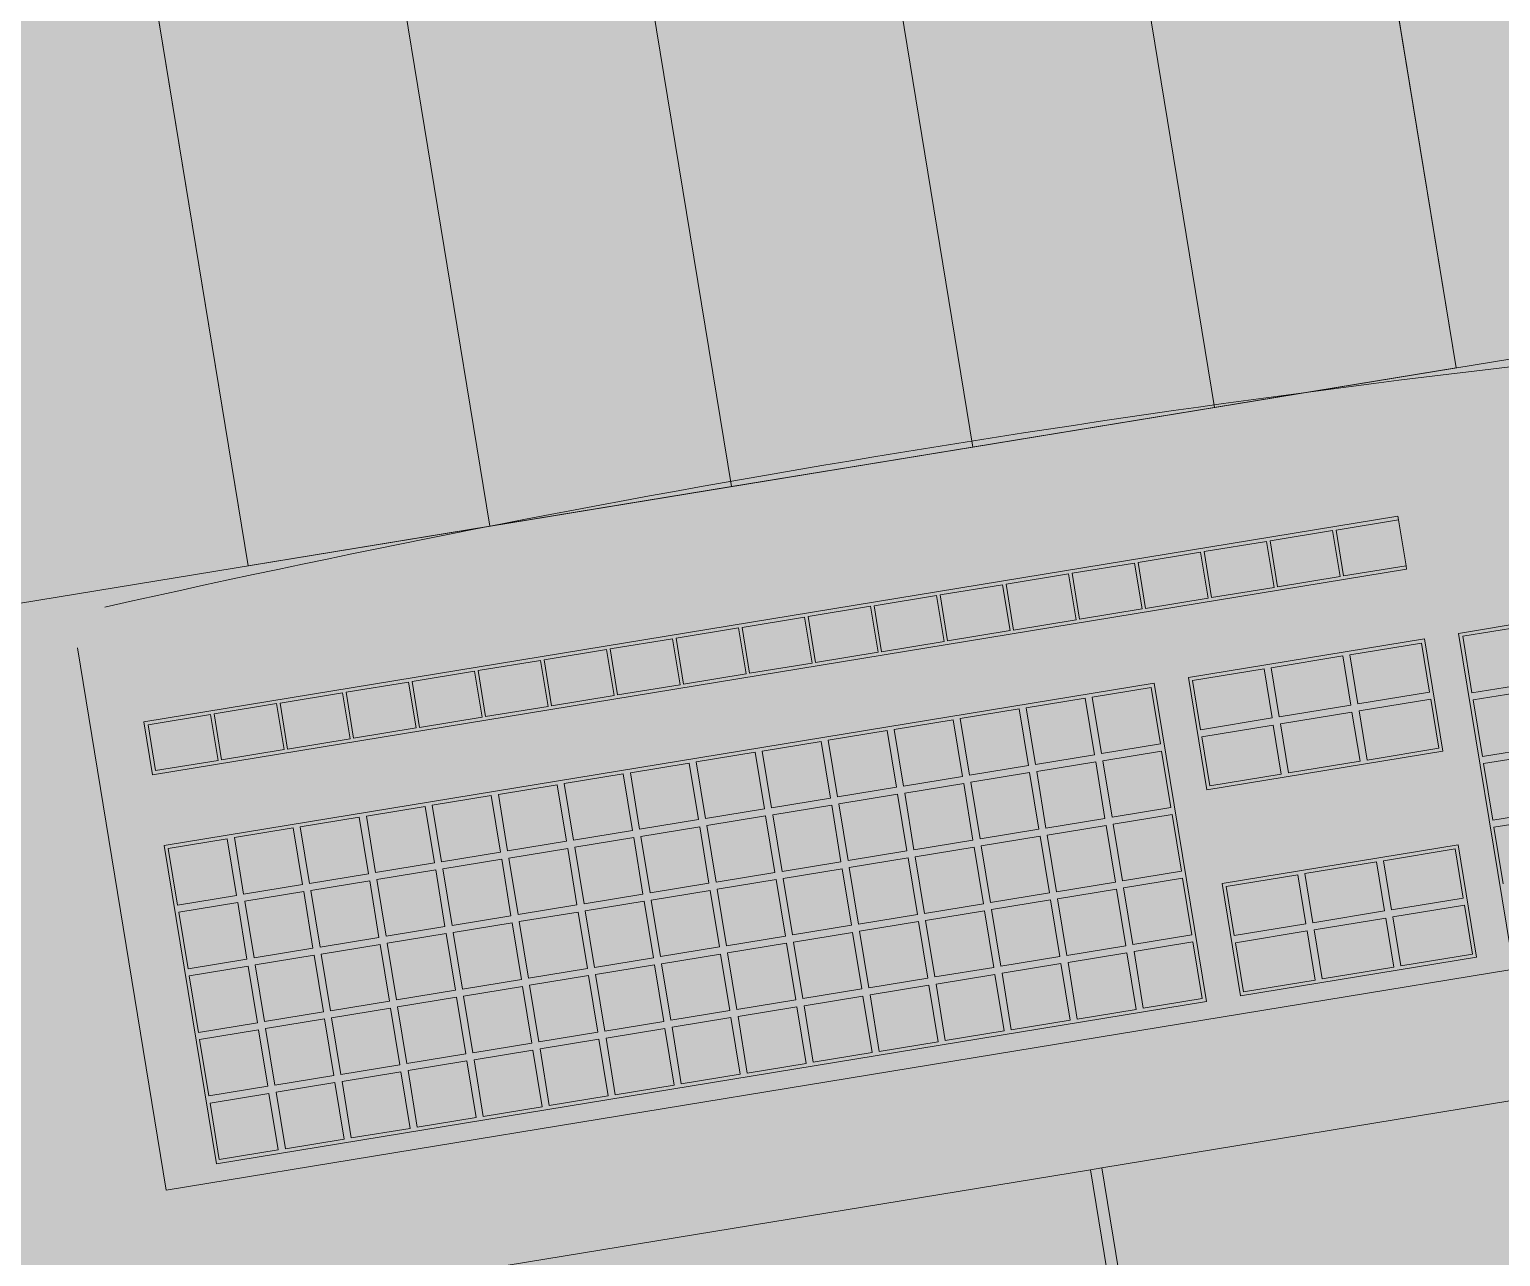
# Model space of a CAD drawing. Header units: metres. Extents: x 2 to 659295185, y -28 to 1124222152.
# Drawn here: x 655570.6939 to 655571.0785, y 1126616.7955 to 1126617.1163 of the extents above; entities that cross this region are included whole.
import ezdxf

# ---------------------------------------------------------------- set-up
doc = ezdxf.new("R2010")
doc.units = ezdxf.units.M
doc.header["$MEASUREMENT"] = 0
doc.linetypes.add('DASHDOT', pattern=[1, 0.5, -0.25, 0, -0.25])
doc.layers.get('0').update_dxf_attribs({"linetype": 'CONTINUOUS'})
doc.layers.add('LC-MUEBLE MADERA', color=12, linetype='CONTINUOUS', lineweight=9)
doc.layers.add('LOCALES ASIGNADOS', color=41, linetype='DASHDOT', lineweight=0)

# ---------------------------------------------------------------- blocks, each defined once
blk = doc.blocks.new('cajera')
for points in [[(-0.32, 0.26133), (-0.32, 0), (0, 0), (0, 0.26698)], [(-0.256, 0.16927), (-0.256, 0), (-0.32, 0), (-0.32, 0.24848), (-0.31139, 0.24848)], [(-0.256, 0.2482), (-0.256, 0.24848), (-0.192, 0.24848), (-0.192, 0), (-0.256, 0), (-0.256, 0.16927)], [(-0.128, 0.19869), (-0.128, 0), (-0.192, 0), (-0.192, 0.24848), (-0.14472, 0.24848)], [(-0.01974, 0.24848), (0, 0.24848), (0, 0), (-0.064, 0), (-0.064, 0.22382)], [(-0.064, 0.22382), (-0.064, 0), (-0.128, 0), (-0.128, 0.19869)]]:
    blk.add_lwpolyline(points)
blk = doc.blocks.new('impresora fiscal')
at = {"linetype": 'Continuous', "lineweight": 0}
for p, q in [((1901.68399, 751.70618), (1901.92469, 751.70618)), ((1901.68399, 751.70618), (1901.68399, 751.45618)), ((1901.98041, 751.70618), (1901.92469, 751.70618)), ((1901.92469, 751.70618), (1901.92469, 751.68988)), ((1901.98041, 751.70618), (1902.00476, 751.70618)), ((1901.98041, 751.68988), (1901.98041, 751.70618)), ((1902.00476, 751.70618), (1902.00476, 751.58445)), ((1901.68205, 751.70118), (1901.68399, 751.70118)), ((1901.68205, 751.70118), (1901.68205, 751.46118)), ((1902.0067, 751.70118), (1902.00476, 751.70118)), ((1902.0067, 751.70118), (1902.0067, 751.46118)), ((1901.82214, 751.69517), (1901.82214, 751.50277)), ((1901.82514, 751.69517), (1901.82214, 751.69517)), ((1901.82514, 751.50277), (1901.82514, 751.69517)), ((1901.98041, 751.69691), (1901.92469, 751.69691)), ((1901.92469, 751.68988), (1901.98041, 751.68988)), ((1901.91442, 751.63652), (1901.91442, 751.68064)), ((1901.98041, 751.68064), (1901.91442, 751.68064)), ((1901.98041, 751.68064), (1901.98041, 751.63652)), ((1901.71019, 751.65965), (1901.71019, 751.6596)), ((1901.78392, 751.65965), (1901.71019, 751.65965)), ((1901.71019, 751.6596), (1901.71019, 751.61495)), ((1901.78392, 751.6596), (1901.71019, 751.6596)), ((1901.78392, 751.65965), (1901.78392, 751.6596)), ((1901.78392, 751.61495), (1901.78392, 751.6596)), ((1901.91442, 751.63652), (1901.98041, 751.63652)), ((1901.85985, 751.62634), (1901.854, 751.61706)), ((1901.86569, 751.61706), (1901.85985, 751.62634)), ((1901.70996, 751.615), (1901.70996, 751.59219)), ((1901.71019, 751.615), (1901.70996, 751.615)), ((1901.71019, 751.61495), (1901.78392, 751.61495)), ((1901.78392, 751.59219), (1901.78392, 751.61495)), ((1901.854, 751.61706), (1901.86569, 751.61706)), ((1901.97181, 751.61526), (1901.97181, 751.58526)), ((1901.78392, 751.59267), (1901.70996, 751.59267)), ((1901.70996, 751.59219), (1901.71019, 751.59219)), ((1901.71019, 751.59219), (1901.71019, 751.59214)), ((1901.78392, 751.59214), (1901.71019, 751.59214)), ((1901.71019, 751.59214), (1901.71019, 751.53622)), ((1901.78392, 751.59219), (1901.78392, 751.59214)), ((1901.78392, 751.53622), (1901.78392, 751.59214)), ((1901.90034, 751.58445), (1901.90034, 751.5794)), ((1901.90034, 751.58445), (1902.00476, 751.58445)), ((1902.00476, 751.58445), (1902.00476, 751.57844)), ((1901.90034, 751.5794), (1901.98476, 751.5794)), ((1901.98476, 751.5794), (1901.98476, 751.50277)), ((1902.00476, 751.57844), (1901.98476, 751.57844)), ((1902.00476, 751.45618), (1902.00476, 751.57844)), ((1901.85985, 751.55926), (1901.854, 751.54998)), ((1901.86569, 751.54998), (1901.85985, 751.55926)), ((1901.854, 751.54998), (1901.86569, 751.54998)), ((1901.71019, 751.53622), (1901.78392, 751.53622)), ((1901.70758, 751.52555), (1901.70173, 751.51627)), ((1901.71343, 751.51627), (1901.70758, 751.52555)), ((1901.70173, 751.51627), (1901.71343, 751.51627)), ((1901.82214, 751.50277), (1901.69917, 751.50277)), ((1901.69917, 751.50277), (1901.69917, 751.45618)), ((1901.82214, 751.45618), (1901.82214, 751.50277)), ((1901.82514, 751.50277), (1901.82514, 751.45618)), ((1901.98476, 751.50277), (1901.82514, 751.50277)), ((1901.68205, 751.46118), (1901.68399, 751.46118)), ((1902.0067, 751.46118), (1902.00476, 751.46118)), ((1901.68399, 751.45618), (1901.69917, 751.45618)), ((1901.69917, 751.45618), (1901.82214, 751.45618)), ((1901.82214, 751.45618), (1901.82514, 751.45618)), ((1901.82514, 751.45618), (1902.00476, 751.45618))]:
    blk.add_line(p, q, dxfattribs=at)
blk = doc.blocks.new('teclado de caja')
at = {"linetype": 'Continuous', "lineweight": 0}
for p, q in [((1902.0645, 751.42237), (1901.62425, 751.42237)), ((1902.0645, 751.42237), (1901.62425, 751.42237)), ((1902.0645, 751.27875), (1902.0645, 751.42237)), ((1902.0645, 751.27875), (1902.0645, 751.42237)), ((1901.70752, 751.33338), (1901.70752, 751.41769)), ((1901.70752, 751.33338), (1901.70752, 751.41769)), ((1901.77912, 751.41769), (1901.71658, 751.41769)), ((1901.71658, 751.41769), (1901.71658, 751.38793)), ((1901.77912, 751.41769), (1901.71658, 751.41769)), ((1901.71658, 751.41769), (1901.71658, 751.38793)), ((1901.77912, 751.38793), (1901.77912, 751.41769)), ((1901.77912, 751.38793), (1901.77912, 751.41769)), ((1902.05045, 751.41769), (1901.78817, 751.41769)), ((1901.78817, 751.41769), (1901.78817, 751.33338)), ((1902.05045, 751.41769), (1901.78817, 751.41769)), ((1901.78817, 751.41769), (1901.78817, 751.33338)), ((1902.05045, 751.33338), (1902.05045, 751.41769)), ((1902.05045, 751.33338), (1902.05045, 751.41769)), ((1901.71751, 751.41675), (1901.71751, 751.40375)), ((1901.73649, 751.41675), (1901.71751, 751.41675)), ((1901.71751, 751.41675), (1901.71751, 751.40375)), ((1901.73649, 751.41675), (1901.71751, 751.41675)), ((1901.73649, 751.40375), (1901.73649, 751.41675)), ((1901.73649, 751.40375), (1901.73649, 751.41675)), ((1901.73836, 751.41675), (1901.73836, 751.40375)), ((1901.75733, 751.41675), (1901.73836, 751.41675)), ((1901.73836, 751.41675), (1901.73836, 751.40375)), ((1901.75733, 751.41675), (1901.73836, 751.41675)), ((1901.75733, 751.40375), (1901.75733, 751.41675)), ((1901.75733, 751.40375), (1901.75733, 751.41675)), ((1901.75921, 751.41675), (1901.75921, 751.40375)), ((1901.77818, 751.41675), (1901.75921, 751.41675)), ((1901.75921, 751.41675), (1901.75921, 751.40375)), ((1901.77818, 751.41675), (1901.75921, 751.41675)), ((1901.77818, 751.40375), (1901.77818, 751.41675)), ((1901.77818, 751.40375), (1901.77818, 751.41675)), ((1901.78911, 751.41675), (1901.78911, 751.40176)), ((1901.80472, 751.41675), (1901.78911, 751.41675)), ((1901.78911, 751.41675), (1901.78911, 751.40176)), ((1901.80472, 751.41675), (1901.78911, 751.41675)), ((1901.80472, 751.40176), (1901.80472, 751.41675)), ((1901.80472, 751.40176), (1901.80472, 751.41675)), ((1901.80659, 751.41675), (1901.80659, 751.40176)), ((1901.82221, 751.41675), (1901.80659, 751.41675)), ((1901.80659, 751.41675), (1901.80659, 751.40176)), ((1901.82221, 751.41675), (1901.80659, 751.41675)), ((1901.82221, 751.40176), (1901.82221, 751.41675)), ((1901.82221, 751.40176), (1901.82221, 751.41675)), ((1901.82408, 751.41675), (1901.82408, 751.40176)), ((1901.83969, 751.41675), (1901.82408, 751.41675)), ((1901.82408, 751.41675), (1901.82408, 751.40176)), ((1901.83969, 751.41675), (1901.82408, 751.41675)), ((1901.83969, 751.40176), (1901.83969, 751.41675)), ((1901.83969, 751.40176), (1901.83969, 751.41675)), ((1901.84156, 751.41675), (1901.84156, 751.40176)), ((1901.85718, 751.41675), (1901.84156, 751.41675)), ((1901.84156, 751.41675), (1901.84156, 751.40176)), ((1901.85718, 751.41675), (1901.84156, 751.41675)), ((1901.85718, 751.40176), (1901.85718, 751.41675)), ((1901.85718, 751.40176), (1901.85718, 751.41675)), ((1901.85905, 751.41675), (1901.85905, 751.40176)), ((1901.87466, 751.41675), (1901.85905, 751.41675)), ((1901.85905, 751.41675), (1901.85905, 751.40176)), ((1901.87466, 751.41675), (1901.85905, 751.41675)), ((1901.87466, 751.40176), (1901.87466, 751.41675)), ((1901.87466, 751.40176), (1901.87466, 751.41675)), ((1901.87653, 751.41675), (1901.87653, 751.40176)), ((1901.89214, 751.41675), (1901.87653, 751.41675)), ((1901.87653, 751.41675), (1901.87653, 751.40176)), ((1901.89214, 751.41675), (1901.87653, 751.41675)), ((1901.89214, 751.40176), (1901.89214, 751.41675)), ((1901.89214, 751.40176), (1901.89214, 751.41675)), ((1901.89402, 751.41675), (1901.89402, 751.40176)), ((1901.90963, 751.41675), (1901.89402, 751.41675)), ((1901.89402, 751.41675), (1901.89402, 751.40176)), ((1901.90963, 751.41675), (1901.89402, 751.41675)), ((1901.90963, 751.40176), (1901.90963, 751.41675)), ((1901.90963, 751.40176), (1901.90963, 751.41675)), ((1901.9115, 751.41675), (1901.9115, 751.40176)), ((1901.92711, 751.41675), (1901.9115, 751.41675)), ((1901.9115, 751.41675), (1901.9115, 751.40176)), ((1901.92711, 751.41675), (1901.9115, 751.41675)), ((1901.92711, 751.40176), (1901.92711, 751.41675)), ((1901.92711, 751.40176), (1901.92711, 751.41675)), ((1901.92899, 751.41675), (1901.92899, 751.40176)), ((1901.9446, 751.41675), (1901.92899, 751.41675)), ((1901.92899, 751.41675), (1901.92899, 751.40176)), ((1901.9446, 751.41675), (1901.92899, 751.41675)), ((1901.9446, 751.40176), (1901.9446, 751.41675)), ((1901.9446, 751.40176), (1901.9446, 751.41675)), ((1901.94647, 751.41675), (1901.94647, 751.40176)), ((1901.96208, 751.41675), (1901.94647, 751.41675)), ((1901.94647, 751.41675), (1901.94647, 751.40176)), ((1901.96208, 751.41675), (1901.94647, 751.41675)), ((1901.96208, 751.40176), (1901.96208, 751.41675)), ((1901.96208, 751.40176), (1901.96208, 751.41675)), ((1901.96396, 751.41675), (1901.96396, 751.40176)), ((1901.97957, 751.41675), (1901.96396, 751.41675)), ((1901.96396, 751.41675), (1901.96396, 751.40176)), ((1901.97957, 751.41675), (1901.96396, 751.41675)), ((1901.97957, 751.40176), (1901.97957, 751.41675)), ((1901.97957, 751.40176), (1901.97957, 751.41675)), ((1901.98144, 751.41675), (1901.98144, 751.40176)), ((1901.99705, 751.41675), (1901.98144, 751.41675)), ((1901.98144, 751.41675), (1901.98144, 751.40176)), ((1901.99705, 751.41675), (1901.98144, 751.41675)), ((1901.99705, 751.40176), (1901.99705, 751.41675)), ((1901.99705, 751.40176), (1901.99705, 751.41675)), ((1901.99893, 751.41675), (1901.99893, 751.40176)), ((1902.01454, 751.41675), (1901.99893, 751.41675)), ((1901.99893, 751.41675), (1901.99893, 751.40176)), ((1902.01454, 751.41675), (1901.99893, 751.41675)), ((1902.01454, 751.40176), (1902.01454, 751.41675)), ((1902.01454, 751.40176), (1902.01454, 751.41675)), ((1902.01641, 751.41675), (1902.01641, 751.40176)), ((1902.03202, 751.41675), (1902.01641, 751.41675)), ((1902.01641, 751.41675), (1902.01641, 751.40176)), ((1902.03202, 751.41675), (1902.01641, 751.41675)), ((1902.03202, 751.40176), (1902.03202, 751.41675)), ((1902.03202, 751.40176), (1902.03202, 751.41675)), ((1902.0339, 751.41675), (1902.0339, 751.40176)), ((1902.04951, 751.41675), (1902.0339, 751.41675)), ((1902.0339, 751.41675), (1902.0339, 751.40176)), ((1902.04951, 751.41675), (1902.0339, 751.41675)), ((1902.04951, 751.40176), (1902.04951, 751.41675)), ((1902.04951, 751.40176), (1902.04951, 751.41675)), ((1901.71751, 751.40375), (1901.73649, 751.40375)), ((1901.71751, 751.40375), (1901.73649, 751.40375)), ((1901.73836, 751.40375), (1901.75733, 751.40375)), ((1901.73836, 751.40375), (1901.75733, 751.40375)), ((1901.75921, 751.40375), (1901.77818, 751.40375)), ((1901.75921, 751.40375), (1901.77818, 751.40375)), ((1901.70659, 751.3849), (1901.70659, 751.39989)), ((1901.70659, 751.3849), (1901.70659, 751.39989)), ((1901.71751, 751.40187), (1901.71751, 751.38887)), ((1901.73649, 751.40187), (1901.71751, 751.40187)), ((1901.71751, 751.40187), (1901.71751, 751.38887)), ((1901.73649, 751.40187), (1901.71751, 751.40187)), ((1901.73649, 751.38887), (1901.73649, 751.40187)), ((1901.73649, 751.38887), (1901.73649, 751.40187)), ((1901.73836, 751.40187), (1901.73836, 751.38887)), ((1901.75733, 751.40187), (1901.73836, 751.40187)), ((1901.73836, 751.40187), (1901.73836, 751.38887)), ((1901.75733, 751.40187), (1901.73836, 751.40187)), ((1901.75733, 751.38887), (1901.75733, 751.40187)), ((1901.75733, 751.38887), (1901.75733, 751.40187)), ((1901.75921, 751.40187), (1901.75921, 751.38887)), ((1901.77818, 751.40187), (1901.75921, 751.40187)), ((1901.75921, 751.40187), (1901.75921, 751.38887)), ((1901.77818, 751.40187), (1901.75921, 751.40187)), ((1901.77818, 751.38887), (1901.77818, 751.40187)), ((1901.77818, 751.38887), (1901.77818, 751.40187)), ((1901.78911, 751.40176), (1901.80472, 751.40176)), ((1901.78911, 751.40176), (1901.80472, 751.40176)), ((1901.78911, 751.39989), (1901.78911, 751.3849)), ((1901.80472, 751.39989), (1901.78911, 751.39989)), ((1901.78911, 751.39989), (1901.78911, 751.3849)), ((1901.80472, 751.39989), (1901.78911, 751.39989)), ((1901.80472, 751.3849), (1901.80472, 751.39989)), ((1901.80472, 751.3849), (1901.80472, 751.39989)), ((1901.80659, 751.40176), (1901.82221, 751.40176)), ((1901.80659, 751.40176), (1901.82221, 751.40176)), ((1901.80659, 751.39989), (1901.80659, 751.3849)), ((1901.82221, 751.39989), (1901.80659, 751.39989)), ((1901.80659, 751.39989), (1901.80659, 751.3849)), ((1901.82221, 751.39989), (1901.80659, 751.39989)), ((1901.82221, 751.3849), (1901.82221, 751.39989)), ((1901.82221, 751.3849), (1901.82221, 751.39989)), ((1901.82408, 751.40176), (1901.83969, 751.40176)), ((1901.82408, 751.40176), (1901.83969, 751.40176)), ((1901.82408, 751.39989), (1901.82408, 751.3849)), ((1901.83969, 751.39989), (1901.82408, 751.39989)), ((1901.82408, 751.39989), (1901.82408, 751.3849)), ((1901.83969, 751.39989), (1901.82408, 751.39989)), ((1901.83969, 751.3849), (1901.83969, 751.39989)), ((1901.83969, 751.3849), (1901.83969, 751.39989)), ((1901.84156, 751.40176), (1901.85718, 751.40176)), ((1901.84156, 751.40176), (1901.85718, 751.40176)), ((1901.84156, 751.39989), (1901.84156, 751.3849)), ((1901.85718, 751.39989), (1901.84156, 751.39989)), ((1901.84156, 751.39989), (1901.84156, 751.3849)), ((1901.85718, 751.39989), (1901.84156, 751.39989)), ((1901.85718, 751.3849), (1901.85718, 751.39989)), ((1901.85718, 751.3849), (1901.85718, 751.39989)), ((1901.85905, 751.40176), (1901.87466, 751.40176)), ((1901.85905, 751.40176), (1901.87466, 751.40176)), ((1901.85905, 751.39989), (1901.85905, 751.3849)), ((1901.87466, 751.39989), (1901.85905, 751.39989)), ((1901.85905, 751.39989), (1901.85905, 751.3849)), ((1901.87466, 751.39989), (1901.85905, 751.39989)), ((1901.87466, 751.3849), (1901.87466, 751.39989)), ((1901.87466, 751.3849), (1901.87466, 751.39989)), ((1901.87653, 751.40176), (1901.89214, 751.40176)), ((1901.87653, 751.40176), (1901.89214, 751.40176)), ((1901.87653, 751.39989), (1901.87653, 751.3849)), ((1901.89214, 751.39989), (1901.87653, 751.39989)), ((1901.87653, 751.39989), (1901.87653, 751.3849)), ((1901.89214, 751.39989), (1901.87653, 751.39989)), ((1901.89214, 751.3849), (1901.89214, 751.39989)), ((1901.89214, 751.3849), (1901.89214, 751.39989)), ((1901.89402, 751.40176), (1901.90963, 751.40176)), ((1901.89402, 751.40176), (1901.90963, 751.40176)), ((1901.89402, 751.39989), (1901.89402, 751.3849)), ((1901.90963, 751.39989), (1901.89402, 751.39989)), ((1901.89402, 751.39989), (1901.89402, 751.3849)), ((1901.90963, 751.39989), (1901.89402, 751.39989)), ((1901.90963, 751.3849), (1901.90963, 751.39989)), ((1901.90963, 751.3849), (1901.90963, 751.39989)), ((1901.9115, 751.40176), (1901.92711, 751.40176)), ((1901.9115, 751.40176), (1901.92711, 751.40176)), ((1901.9115, 751.39989), (1901.9115, 751.3849)), ((1901.92711, 751.39989), (1901.9115, 751.39989)), ((1901.9115, 751.39989), (1901.9115, 751.3849)), ((1901.92711, 751.39989), (1901.9115, 751.39989)), ((1901.92711, 751.3849), (1901.92711, 751.39989)), ((1901.92711, 751.3849), (1901.92711, 751.39989)), ((1901.92899, 751.40176), (1901.9446, 751.40176)), ((1901.92899, 751.40176), (1901.9446, 751.40176)), ((1901.92899, 751.39989), (1901.92899, 751.3849)), ((1901.9446, 751.39989), (1901.92899, 751.39989)), ((1901.92899, 751.39989), (1901.92899, 751.3849)), ((1901.9446, 751.39989), (1901.92899, 751.39989)), ((1901.9446, 751.3849), (1901.9446, 751.39989)), ((1901.9446, 751.3849), (1901.9446, 751.39989)), ((1901.94647, 751.40176), (1901.96208, 751.40176)), ((1901.94647, 751.40176), (1901.96208, 751.40176)), ((1901.94647, 751.39989), (1901.94647, 751.3849)), ((1901.96208, 751.39989), (1901.94647, 751.39989)), ((1901.94647, 751.39989), (1901.94647, 751.3849)), ((1901.96208, 751.39989), (1901.94647, 751.39989)), ((1901.96208, 751.3849), (1901.96208, 751.39989)), ((1901.96208, 751.3849), (1901.96208, 751.39989)), ((1901.96396, 751.40176), (1901.97957, 751.40176)), ((1901.96396, 751.40176), (1901.97957, 751.40176)), ((1901.96396, 751.39989), (1901.96396, 751.3849)), ((1901.97957, 751.39989), (1901.96396, 751.39989)), ((1901.96396, 751.39989), (1901.96396, 751.3849)), ((1901.97957, 751.39989), (1901.96396, 751.39989)), ((1901.97957, 751.3849), (1901.97957, 751.39989)), ((1901.97957, 751.3849), (1901.97957, 751.39989)), ((1901.98144, 751.40176), (1901.99705, 751.40176)), ((1901.98144, 751.40176), (1901.99705, 751.40176)), ((1901.98144, 751.39989), (1901.98144, 751.3849)), ((1901.99705, 751.39989), (1901.98144, 751.39989)), ((1901.98144, 751.39989), (1901.98144, 751.3849)), ((1901.99705, 751.39989), (1901.98144, 751.39989)), ((1901.99705, 751.3849), (1901.99705, 751.39989)), ((1901.99705, 751.3849), (1901.99705, 751.39989)), ((1901.99893, 751.40176), (1902.01454, 751.40176)), ((1901.99893, 751.40176), (1902.01454, 751.40176)), ((1901.99893, 751.39989), (1901.99893, 751.3849)), ((1902.01454, 751.39989), (1901.99893, 751.39989)), ((1901.99893, 751.39989), (1901.99893, 751.3849)), ((1902.01454, 751.39989), (1901.99893, 751.39989)), ((1902.01454, 751.3849), (1902.01454, 751.39989)), ((1902.01454, 751.3849), (1902.01454, 751.39989)), ((1902.01641, 751.40176), (1902.03202, 751.40176)), ((1902.01641, 751.40176), (1902.03202, 751.40176)), ((1902.01641, 751.39989), (1902.01641, 751.3849)), ((1902.03202, 751.39989), (1902.01641, 751.39989)), ((1902.01641, 751.39989), (1902.01641, 751.3849)), ((1902.03202, 751.39989), (1902.01641, 751.39989)), ((1902.03202, 751.3849), (1902.03202, 751.39989)), ((1902.03202, 751.3849), (1902.03202, 751.39989)), ((1902.0339, 751.40176), (1902.04951, 751.40176)), ((1902.0339, 751.40176), (1902.04951, 751.40176)), ((1902.0339, 751.39989), (1902.0339, 751.3849)), ((1902.04951, 751.39989), (1902.0339, 751.39989)), ((1902.0339, 751.39989), (1902.0339, 751.3849)), ((1902.04951, 751.39989), (1902.0339, 751.39989)), ((1902.04951, 751.3849), (1902.04951, 751.39989)), ((1902.04951, 751.3849), (1902.04951, 751.39989)), ((1901.71658, 751.38793), (1901.77912, 751.38793)), ((1901.71658, 751.38793), (1901.77912, 751.38793)), ((1901.71751, 751.38887), (1901.73649, 751.38887)), ((1901.71751, 751.38887), (1901.73649, 751.38887)), ((1901.73836, 751.38887), (1901.75733, 751.38887)), ((1901.73836, 751.38887), (1901.75733, 751.38887)), ((1901.75921, 751.38887), (1901.77818, 751.38887)), ((1901.75921, 751.38887), (1901.77818, 751.38887)), ((1901.69115, 751.3849), (1901.70659, 751.3849)), ((1901.69115, 751.3849), (1901.70659, 751.3849)), ((1901.70659, 751.38303), (1901.69115, 751.38303)), ((1901.70659, 751.38303), (1901.69115, 751.38303)), ((1901.70659, 751.36804), (1901.70659, 751.38303)), ((1901.70659, 751.36804), (1901.70659, 751.38303)), ((1901.78911, 751.3849), (1901.80472, 751.3849)), ((1901.78911, 751.3849), (1901.80472, 751.3849)), ((1901.78911, 751.38303), (1901.78911, 751.36804)), ((1901.80472, 751.38303), (1901.78911, 751.38303)), ((1901.78911, 751.38303), (1901.78911, 751.36804)), ((1901.80472, 751.38303), (1901.78911, 751.38303)), ((1901.80472, 751.36804), (1901.80472, 751.38303)), ((1901.80472, 751.36804), (1901.80472, 751.38303)), ((1901.80659, 751.3849), (1901.82221, 751.3849)), ((1901.80659, 751.3849), (1901.82221, 751.3849)), ((1901.80659, 751.38303), (1901.80659, 751.36804)), ((1901.82221, 751.38303), (1901.80659, 751.38303)), ((1901.80659, 751.38303), (1901.80659, 751.36804)), ((1901.82221, 751.38303), (1901.80659, 751.38303)), ((1901.82221, 751.36804), (1901.82221, 751.38303)), ((1901.82221, 751.36804), (1901.82221, 751.38303)), ((1901.82408, 751.3849), (1901.83969, 751.3849)), ((1901.82408, 751.3849), (1901.83969, 751.3849)), ((1901.82408, 751.38303), (1901.82408, 751.36804)), ((1901.83969, 751.38303), (1901.82408, 751.38303)), ((1901.82408, 751.38303), (1901.82408, 751.36804)), ((1901.83969, 751.38303), (1901.82408, 751.38303)), ((1901.83969, 751.36804), (1901.83969, 751.38303)), ((1901.83969, 751.36804), (1901.83969, 751.38303)), ((1901.84156, 751.3849), (1901.85718, 751.3849)), ((1901.84156, 751.3849), (1901.85718, 751.3849)), ((1901.84156, 751.38303), (1901.84156, 751.36804)), ((1901.85718, 751.38303), (1901.84156, 751.38303)), ((1901.84156, 751.38303), (1901.84156, 751.36804)), ((1901.85718, 751.38303), (1901.84156, 751.38303)), ((1901.85718, 751.36804), (1901.85718, 751.38303)), ((1901.85718, 751.36804), (1901.85718, 751.38303)), ((1901.85905, 751.3849), (1901.87466, 751.3849)), ((1901.85905, 751.3849), (1901.87466, 751.3849)), ((1901.85905, 751.38303), (1901.85905, 751.36804)), ((1901.87466, 751.38303), (1901.85905, 751.38303)), ((1901.85905, 751.38303), (1901.85905, 751.36804)), ((1901.87466, 751.38303), (1901.85905, 751.38303)), ((1901.87466, 751.36804), (1901.87466, 751.38303)), ((1901.87466, 751.36804), (1901.87466, 751.38303)), ((1901.87653, 751.3849), (1901.89214, 751.3849)), ((1901.87653, 751.3849), (1901.89214, 751.3849)), ((1901.87653, 751.38303), (1901.87653, 751.36804)), ((1901.89214, 751.38303), (1901.87653, 751.38303)), ((1901.87653, 751.38303), (1901.87653, 751.36804)), ((1901.89214, 751.38303), (1901.87653, 751.38303)), ((1901.89214, 751.36804), (1901.89214, 751.38303)), ((1901.89214, 751.36804), (1901.89214, 751.38303)), ((1901.89402, 751.3849), (1901.90963, 751.3849)), ((1901.89402, 751.3849), (1901.90963, 751.3849)), ((1901.89402, 751.38303), (1901.89402, 751.36804)), ((1901.90963, 751.38303), (1901.89402, 751.38303)), ((1901.89402, 751.38303), (1901.89402, 751.36804)), ((1901.90963, 751.38303), (1901.89402, 751.38303)), ((1901.90963, 751.36804), (1901.90963, 751.38303)), ((1901.90963, 751.36804), (1901.90963, 751.38303)), ((1901.9115, 751.3849), (1901.92711, 751.3849)), ((1901.9115, 751.3849), (1901.92711, 751.3849)), ((1901.9115, 751.38303), (1901.9115, 751.36804)), ((1901.92711, 751.38303), (1901.9115, 751.38303)), ((1901.9115, 751.38303), (1901.9115, 751.36804)), ((1901.92711, 751.38303), (1901.9115, 751.38303)), ((1901.92711, 751.36804), (1901.92711, 751.38303)), ((1901.92711, 751.36804), (1901.92711, 751.38303)), ((1901.92899, 751.3849), (1901.9446, 751.3849)), ((1901.92899, 751.3849), (1901.9446, 751.3849)), ((1901.92899, 751.38303), (1901.92899, 751.36804)), ((1901.9446, 751.38303), (1901.92899, 751.38303)), ((1901.92899, 751.38303), (1901.92899, 751.36804)), ((1901.9446, 751.38303), (1901.92899, 751.38303)), ((1901.9446, 751.36804), (1901.9446, 751.38303)), ((1901.9446, 751.36804), (1901.9446, 751.38303)), ((1901.94647, 751.3849), (1901.96208, 751.3849)), ((1901.94647, 751.3849), (1901.96208, 751.3849)), ((1901.94647, 751.38303), (1901.94647, 751.36804)), ((1901.96208, 751.38303), (1901.94647, 751.38303)), ((1901.94647, 751.38303), (1901.94647, 751.36804)), ((1901.96208, 751.38303), (1901.94647, 751.38303)), ((1901.96208, 751.36804), (1901.96208, 751.38303)), ((1901.96208, 751.36804), (1901.96208, 751.38303)), ((1901.96396, 751.3849), (1901.97957, 751.3849)), ((1901.96396, 751.3849), (1901.97957, 751.3849)), ((1901.96396, 751.38303), (1901.96396, 751.36804)), ((1901.97957, 751.38303), (1901.96396, 751.38303)), ((1901.96396, 751.38303), (1901.96396, 751.36804)), ((1901.97957, 751.38303), (1901.96396, 751.38303)), ((1901.97957, 751.36804), (1901.97957, 751.38303)), ((1901.97957, 751.36804), (1901.97957, 751.38303)), ((1901.98144, 751.3849), (1901.99705, 751.3849)), ((1901.98144, 751.3849), (1901.99705, 751.3849)), ((1901.98144, 751.38303), (1901.98144, 751.36804)), ((1901.99705, 751.38303), (1901.98144, 751.38303)), ((1901.98144, 751.38303), (1901.98144, 751.36804)), ((1901.99705, 751.38303), (1901.98144, 751.38303)), ((1901.99705, 751.36804), (1901.99705, 751.38303)), ((1901.99705, 751.36804), (1901.99705, 751.38303)), ((1901.99893, 751.3849), (1902.01454, 751.3849)), ((1901.99893, 751.3849), (1902.01454, 751.3849)), ((1901.99893, 751.38303), (1901.99893, 751.36804)), ((1902.01454, 751.38303), (1901.99893, 751.38303)), ((1901.99893, 751.38303), (1901.99893, 751.36804)), ((1902.01454, 751.38303), (1901.99893, 751.38303)), ((1902.01454, 751.36804), (1902.01454, 751.38303)), ((1902.01454, 751.36804), (1902.01454, 751.38303)), ((1902.01641, 751.3849), (1902.03202, 751.3849)), ((1902.01641, 751.3849), (1902.03202, 751.3849)), ((1902.01641, 751.38303), (1902.01641, 751.36804)), ((1902.03202, 751.38303), (1902.01641, 751.38303)), ((1902.01641, 751.38303), (1902.01641, 751.36804)), ((1902.03202, 751.38303), (1902.01641, 751.38303)), ((1902.03202, 751.36804), (1902.03202, 751.38303)), ((1902.03202, 751.36804), (1902.03202, 751.38303)), ((1902.0339, 751.3849), (1902.04951, 751.3849)), ((1902.0339, 751.3849), (1902.04951, 751.3849)), ((1902.0339, 751.38303), (1902.0339, 751.36804)), ((1902.04951, 751.38303), (1902.0339, 751.38303)), ((1902.0339, 751.38303), (1902.0339, 751.36804)), ((1902.04951, 751.38303), (1902.0339, 751.38303)), ((1902.04951, 751.36804), (1902.04951, 751.38303)), ((1902.04951, 751.36804), (1902.04951, 751.38303)), ((1901.69115, 751.36804), (1901.70659, 751.36804)), ((1901.69115, 751.36804), (1901.70659, 751.36804)), ((1901.78911, 751.36804), (1901.80472, 751.36804)), ((1901.78911, 751.36804), (1901.80472, 751.36804)), ((1901.80659, 751.36804), (1901.82221, 751.36804)), ((1901.80659, 751.36804), (1901.82221, 751.36804)), ((1901.82408, 751.36804), (1901.83969, 751.36804)), ((1901.82408, 751.36804), (1901.83969, 751.36804)), ((1901.84156, 751.36804), (1901.85718, 751.36804)), ((1901.84156, 751.36804), (1901.85718, 751.36804)), ((1901.85905, 751.36804), (1901.87466, 751.36804)), ((1901.85905, 751.36804), (1901.87466, 751.36804)), ((1901.87653, 751.36804), (1901.89214, 751.36804)), ((1901.87653, 751.36804), (1901.89214, 751.36804)), ((1901.89402, 751.36804), (1901.90963, 751.36804)), ((1901.89402, 751.36804), (1901.90963, 751.36804)), ((1901.9115, 751.36804), (1901.92711, 751.36804)), ((1901.9115, 751.36804), (1901.92711, 751.36804)), ((1901.92899, 751.36804), (1901.9446, 751.36804)), ((1901.92899, 751.36804), (1901.9446, 751.36804)), ((1901.94647, 751.36804), (1901.96208, 751.36804)), ((1901.94647, 751.36804), (1901.96208, 751.36804)), ((1901.96396, 751.36804), (1901.97957, 751.36804)), ((1901.96396, 751.36804), (1901.97957, 751.36804)), ((1901.98144, 751.36804), (1901.99705, 751.36804)), ((1901.98144, 751.36804), (1901.99705, 751.36804)), ((1901.99893, 751.36804), (1902.01454, 751.36804)), ((1901.99893, 751.36804), (1902.01454, 751.36804)), ((1902.01641, 751.36804), (1902.03202, 751.36804)), ((1902.01641, 751.36804), (1902.03202, 751.36804)), ((1902.0339, 751.36804), (1902.04951, 751.36804)), ((1902.0339, 751.36804), (1902.04951, 751.36804)), ((1901.70659, 751.36617), (1901.69115, 751.36617)), ((1901.70659, 751.36617), (1901.69115, 751.36617)), ((1901.70659, 751.35118), (1901.70659, 751.36617)), ((1901.70659, 751.35118), (1901.70659, 751.36617)), ((1901.78911, 751.36617), (1901.78911, 751.35118)), ((1901.80472, 751.36617), (1901.78911, 751.36617)), ((1901.78911, 751.36617), (1901.78911, 751.35118)), ((1901.80472, 751.36617), (1901.78911, 751.36617)), ((1901.80472, 751.35118), (1901.80472, 751.36617)), ((1901.80472, 751.35118), (1901.80472, 751.36617)), ((1901.80659, 751.36617), (1901.80659, 751.35118)), ((1901.82221, 751.36617), (1901.80659, 751.36617)), ((1901.80659, 751.36617), (1901.80659, 751.35118)), ((1901.82221, 751.36617), (1901.80659, 751.36617)), ((1901.82221, 751.35118), (1901.82221, 751.36617)), ((1901.82221, 751.35118), (1901.82221, 751.36617)), ((1901.82408, 751.36617), (1901.82408, 751.35118)), ((1901.83969, 751.36617), (1901.82408, 751.36617)), ((1901.82408, 751.36617), (1901.82408, 751.35118)), ((1901.83969, 751.36617), (1901.82408, 751.36617)), ((1901.83969, 751.35118), (1901.83969, 751.36617)), ((1901.83969, 751.35118), (1901.83969, 751.36617)), ((1901.84156, 751.36617), (1901.84156, 751.35118)), ((1901.85718, 751.36617), (1901.84156, 751.36617)), ((1901.84156, 751.36617), (1901.84156, 751.35118)), ((1901.85718, 751.36617), (1901.84156, 751.36617)), ((1901.85718, 751.35118), (1901.85718, 751.36617)), ((1901.85718, 751.35118), (1901.85718, 751.36617)), ((1901.85905, 751.36617), (1901.85905, 751.35118)), ((1901.87466, 751.36617), (1901.85905, 751.36617)), ((1901.85905, 751.36617), (1901.85905, 751.35118)), ((1901.87466, 751.36617), (1901.85905, 751.36617)), ((1901.87466, 751.35118), (1901.87466, 751.36617)), ((1901.87466, 751.35118), (1901.87466, 751.36617)), ((1901.87653, 751.36617), (1901.87653, 751.35118)), ((1901.89214, 751.36617), (1901.87653, 751.36617)), ((1901.87653, 751.36617), (1901.87653, 751.35118)), ((1901.89214, 751.36617), (1901.87653, 751.36617)), ((1901.89214, 751.35118), (1901.89214, 751.36617)), ((1901.89214, 751.35118), (1901.89214, 751.36617)), ((1901.89402, 751.36617), (1901.89402, 751.35118)), ((1901.90963, 751.36617), (1901.89402, 751.36617)), ((1901.89402, 751.36617), (1901.89402, 751.35118)), ((1901.90963, 751.36617), (1901.89402, 751.36617)), ((1901.90963, 751.35118), (1901.90963, 751.36617)), ((1901.90963, 751.35118), (1901.90963, 751.36617)), ((1901.9115, 751.36617), (1901.9115, 751.35118)), ((1901.92711, 751.36617), (1901.9115, 751.36617)), ((1901.9115, 751.36617), (1901.9115, 751.35118)), ((1901.92711, 751.36617), (1901.9115, 751.36617)), ((1901.92711, 751.35118), (1901.92711, 751.36617)), ((1901.92711, 751.35118), (1901.92711, 751.36617)), ((1901.92899, 751.36617), (1901.92899, 751.35118)), ((1901.9446, 751.36617), (1901.92899, 751.36617)), ((1901.92899, 751.36617), (1901.92899, 751.35118)), ((1901.9446, 751.36617), (1901.92899, 751.36617)), ((1901.9446, 751.35118), (1901.9446, 751.36617)), ((1901.9446, 751.35118), (1901.9446, 751.36617)), ((1901.94647, 751.36617), (1901.94647, 751.35118)), ((1901.96208, 751.36617), (1901.94647, 751.36617)), ((1901.94647, 751.36617), (1901.94647, 751.35118)), ((1901.96208, 751.36617), (1901.94647, 751.36617)), ((1901.96208, 751.35118), (1901.96208, 751.36617)), ((1901.96208, 751.35118), (1901.96208, 751.36617)), ((1901.96396, 751.36617), (1901.96396, 751.35118)), ((1901.97957, 751.36617), (1901.96396, 751.36617)), ((1901.96396, 751.36617), (1901.96396, 751.35118)), ((1901.97957, 751.36617), (1901.96396, 751.36617)), ((1901.97957, 751.35118), (1901.97957, 751.36617)), ((1901.97957, 751.35118), (1901.97957, 751.36617)), ((1901.98144, 751.36617), (1901.98144, 751.35118)), ((1901.99705, 751.36617), (1901.98144, 751.36617)), ((1901.98144, 751.36617), (1901.98144, 751.35118)), ((1901.99705, 751.36617), (1901.98144, 751.36617)), ((1901.99705, 751.35118), (1901.99705, 751.36617)), ((1901.99705, 751.35118), (1901.99705, 751.36617)), ((1901.99893, 751.36617), (1901.99893, 751.35118)), ((1902.01454, 751.36617), (1901.99893, 751.36617)), ((1901.99893, 751.36617), (1901.99893, 751.35118)), ((1902.01454, 751.36617), (1901.99893, 751.36617)), ((1902.01454, 751.35118), (1902.01454, 751.36617)), ((1902.01454, 751.35118), (1902.01454, 751.36617)), ((1902.01641, 751.36617), (1902.01641, 751.35118)), ((1902.03202, 751.36617), (1902.01641, 751.36617)), ((1902.01641, 751.36617), (1902.01641, 751.35118)), ((1902.03202, 751.36617), (1902.01641, 751.36617)), ((1902.03202, 751.35118), (1902.03202, 751.36617)), ((1902.03202, 751.35118), (1902.03202, 751.36617)), ((1902.0339, 751.36617), (1902.0339, 751.35118)), ((1902.04951, 751.36617), (1902.0339, 751.36617)), ((1902.0339, 751.36617), (1902.0339, 751.35118)), ((1902.04951, 751.36617), (1902.0339, 751.36617)), ((1902.04951, 751.35118), (1902.04951, 751.36617)), ((1902.04951, 751.35118), (1902.04951, 751.36617)), ((1901.77912, 751.36314), (1901.71658, 751.36314)), ((1901.71658, 751.36314), (1901.71658, 751.33338)), ((1901.77912, 751.36314), (1901.71658, 751.36314)), ((1901.71658, 751.36314), (1901.71658, 751.33338)), ((1901.71751, 751.3622), (1901.71751, 751.3492)), ((1901.73649, 751.3622), (1901.71751, 751.3622)), ((1901.71751, 751.3622), (1901.71751, 751.3492)), ((1901.73649, 751.3622), (1901.71751, 751.3622)), ((1901.73649, 751.3492), (1901.73649, 751.3622)), ((1901.73649, 751.3492), (1901.73649, 751.3622)), ((1901.73836, 751.3622), (1901.73836, 751.3492)), ((1901.75733, 751.3622), (1901.73836, 751.3622)), ((1901.73836, 751.3622), (1901.73836, 751.3492)), ((1901.75733, 751.3622), (1901.73836, 751.3622)), ((1901.75733, 751.3492), (1901.75733, 751.3622)), ((1901.75733, 751.3492), (1901.75733, 751.3622)), ((1901.75921, 751.3622), (1901.75921, 751.3492)), ((1901.77818, 751.3622), (1901.75921, 751.3622)), ((1901.75921, 751.3622), (1901.75921, 751.3492)), ((1901.77818, 751.3622), (1901.75921, 751.3622)), ((1901.77818, 751.3492), (1901.77818, 751.3622)), ((1901.77818, 751.3492), (1901.77818, 751.3622)), ((1901.77912, 751.33338), (1901.77912, 751.36314)), ((1901.77912, 751.33338), (1901.77912, 751.36314)), ((1901.69115, 751.35118), (1901.70659, 751.35118)), ((1901.69115, 751.35118), (1901.70659, 751.35118)), ((1901.70659, 751.34931), (1901.69115, 751.34931)), ((1901.70659, 751.34931), (1901.69115, 751.34931)), ((1901.70659, 751.33432), (1901.70659, 751.34931)), ((1901.70659, 751.33432), (1901.70659, 751.34931)), ((1901.71751, 751.3492), (1901.73649, 751.3492)), ((1901.71751, 751.3492), (1901.73649, 751.3492)), ((1901.73836, 751.3492), (1901.75733, 751.3492)), ((1901.73836, 751.3492), (1901.75733, 751.3492)), ((1901.75921, 751.3492), (1901.77818, 751.3492)), ((1901.75921, 751.3492), (1901.77818, 751.3492)), ((1901.78911, 751.35118), (1901.80472, 751.35118)), ((1901.78911, 751.35118), (1901.80472, 751.35118)), ((1901.78911, 751.34931), (1901.78911, 751.33432)), ((1901.80472, 751.34931), (1901.78911, 751.34931)), ((1901.78911, 751.34931), (1901.78911, 751.33432)), ((1901.80472, 751.34931), (1901.78911, 751.34931)), ((1901.80472, 751.33432), (1901.80472, 751.34931)), ((1901.80472, 751.33432), (1901.80472, 751.34931)), ((1901.80659, 751.35118), (1901.82221, 751.35118)), ((1901.80659, 751.35118), (1901.82221, 751.35118)), ((1901.80659, 751.34931), (1901.80659, 751.33432)), ((1901.82221, 751.34931), (1901.80659, 751.34931)), ((1901.80659, 751.34931), (1901.80659, 751.33432)), ((1901.82221, 751.34931), (1901.80659, 751.34931)), ((1901.82221, 751.33432), (1901.82221, 751.34931)), ((1901.82221, 751.33432), (1901.82221, 751.34931)), ((1901.82408, 751.35118), (1901.83969, 751.35118)), ((1901.82408, 751.35118), (1901.83969, 751.35118)), ((1901.82408, 751.34931), (1901.82408, 751.33432)), ((1901.83969, 751.34931), (1901.82408, 751.34931)), ((1901.82408, 751.34931), (1901.82408, 751.33432)), ((1901.83969, 751.34931), (1901.82408, 751.34931)), ((1901.83969, 751.33432), (1901.83969, 751.34931)), ((1901.83969, 751.33432), (1901.83969, 751.34931)), ((1901.84156, 751.35118), (1901.85718, 751.35118)), ((1901.84156, 751.35118), (1901.85718, 751.35118)), ((1901.84156, 751.34931), (1901.84156, 751.33432)), ((1901.85718, 751.34931), (1901.84156, 751.34931)), ((1901.84156, 751.34931), (1901.84156, 751.33432)), ((1901.85718, 751.34931), (1901.84156, 751.34931)), ((1901.85718, 751.33432), (1901.85718, 751.34931)), ((1901.85718, 751.33432), (1901.85718, 751.34931)), ((1901.85905, 751.35118), (1901.87466, 751.35118)), ((1901.85905, 751.35118), (1901.87466, 751.35118)), ((1901.85905, 751.34931), (1901.85905, 751.33432)), ((1901.87466, 751.34931), (1901.85905, 751.34931)), ((1901.85905, 751.34931), (1901.85905, 751.33432)), ((1901.87466, 751.34931), (1901.85905, 751.34931)), ((1901.87466, 751.33432), (1901.87466, 751.34931)), ((1901.87466, 751.33432), (1901.87466, 751.34931)), ((1901.87653, 751.35118), (1901.89214, 751.35118)), ((1901.87653, 751.35118), (1901.89214, 751.35118)), ((1901.87653, 751.34931), (1901.87653, 751.33432)), ((1901.89214, 751.34931), (1901.87653, 751.34931)), ((1901.87653, 751.34931), (1901.87653, 751.33432)), ((1901.89214, 751.34931), (1901.87653, 751.34931)), ((1901.89214, 751.33432), (1901.89214, 751.34931)), ((1901.89214, 751.33432), (1901.89214, 751.34931)), ((1901.89402, 751.35118), (1901.90963, 751.35118)), ((1901.89402, 751.35118), (1901.90963, 751.35118)), ((1901.89402, 751.34931), (1901.89402, 751.33432)), ((1901.90963, 751.34931), (1901.89402, 751.34931)), ((1901.89402, 751.34931), (1901.89402, 751.33432)), ((1901.90963, 751.34931), (1901.89402, 751.34931)), ((1901.90963, 751.33432), (1901.90963, 751.34931)), ((1901.90963, 751.33432), (1901.90963, 751.34931)), ((1901.9115, 751.35118), (1901.92711, 751.35118)), ((1901.9115, 751.35118), (1901.92711, 751.35118)), ((1901.9115, 751.34931), (1901.9115, 751.33432)), ((1901.92711, 751.34931), (1901.9115, 751.34931)), ((1901.9115, 751.34931), (1901.9115, 751.33432)), ((1901.92711, 751.34931), (1901.9115, 751.34931)), ((1901.92711, 751.33432), (1901.92711, 751.34931)), ((1901.92711, 751.33432), (1901.92711, 751.34931)), ((1901.92899, 751.35118), (1901.9446, 751.35118)), ((1901.92899, 751.35118), (1901.9446, 751.35118)), ((1901.92899, 751.34931), (1901.92899, 751.33432)), ((1901.9446, 751.34931), (1901.92899, 751.34931)), ((1901.92899, 751.34931), (1901.92899, 751.33432)), ((1901.9446, 751.34931), (1901.92899, 751.34931)), ((1901.9446, 751.33432), (1901.9446, 751.34931)), ((1901.9446, 751.33432), (1901.9446, 751.34931)), ((1901.94647, 751.35118), (1901.96208, 751.35118)), ((1901.94647, 751.35118), (1901.96208, 751.35118)), ((1901.94647, 751.34931), (1901.94647, 751.33432)), ((1901.96208, 751.34931), (1901.94647, 751.34931)), ((1901.94647, 751.34931), (1901.94647, 751.33432)), ((1901.96208, 751.34931), (1901.94647, 751.34931)), ((1901.96208, 751.33432), (1901.96208, 751.34931)), ((1901.96208, 751.33432), (1901.96208, 751.34931)), ((1901.96396, 751.35118), (1901.97957, 751.35118)), ((1901.96396, 751.35118), (1901.97957, 751.35118)), ((1901.96396, 751.34931), (1901.96396, 751.33432)), ((1901.97957, 751.34931), (1901.96396, 751.34931)), ((1901.96396, 751.34931), (1901.96396, 751.33432)), ((1901.97957, 751.34931), (1901.96396, 751.34931)), ((1901.97957, 751.33432), (1901.97957, 751.34931)), ((1901.97957, 751.33432), (1901.97957, 751.34931)), ((1901.98144, 751.35118), (1901.99705, 751.35118)), ((1901.98144, 751.35118), (1901.99705, 751.35118)), ((1901.98144, 751.34931), (1901.98144, 751.33432)), ((1901.99705, 751.34931), (1901.98144, 751.34931)), ((1901.98144, 751.34931), (1901.98144, 751.33432)), ((1901.99705, 751.34931), (1901.98144, 751.34931)), ((1901.99705, 751.33432), (1901.99705, 751.34931)), ((1901.99705, 751.33432), (1901.99705, 751.34931)), ((1901.99893, 751.35118), (1902.01454, 751.35118)), ((1901.99893, 751.35118), (1902.01454, 751.35118)), ((1901.99893, 751.34931), (1901.99893, 751.33432)), ((1902.01454, 751.34931), (1901.99893, 751.34931)), ((1901.99893, 751.34931), (1901.99893, 751.33432)), ((1902.01454, 751.34931), (1901.99893, 751.34931)), ((1902.01454, 751.33432), (1902.01454, 751.34931)), ((1902.01454, 751.33432), (1902.01454, 751.34931)), ((1902.01641, 751.35118), (1902.03202, 751.35118)), ((1902.01641, 751.35118), (1902.03202, 751.35118)), ((1902.01641, 751.34931), (1902.01641, 751.33432)), ((1902.03202, 751.34931), (1902.01641, 751.34931)), ((1902.01641, 751.34931), (1902.01641, 751.33432)), ((1902.03202, 751.34931), (1902.01641, 751.34931)), ((1902.03202, 751.33432), (1902.03202, 751.34931)), ((1902.03202, 751.33432), (1902.03202, 751.34931)), ((1902.0339, 751.35118), (1902.04951, 751.35118)), ((1902.0339, 751.35118), (1902.04951, 751.35118)), ((1902.0339, 751.34931), (1902.0339, 751.33432)), ((1902.04951, 751.34931), (1902.0339, 751.34931)), ((1902.0339, 751.34931), (1902.0339, 751.33432)), ((1902.04951, 751.34931), (1902.0339, 751.34931)), ((1902.04951, 751.33432), (1902.04951, 751.34931)), ((1902.04951, 751.33432), (1902.04951, 751.34931)), ((1901.71751, 751.34733), (1901.71751, 751.33432)), ((1901.73649, 751.34733), (1901.71751, 751.34733)), ((1901.71751, 751.34733), (1901.71751, 751.33432)), ((1901.73649, 751.34733), (1901.71751, 751.34733)), ((1901.73649, 751.33432), (1901.73649, 751.34733)), ((1901.73649, 751.33432), (1901.73649, 751.34733)), ((1901.73836, 751.34733), (1901.73836, 751.33432)), ((1901.75733, 751.34733), (1901.73836, 751.34733)), ((1901.73836, 751.34733), (1901.73836, 751.33432)), ((1901.75733, 751.34733), (1901.73836, 751.34733)), ((1901.75733, 751.33432), (1901.75733, 751.34733)), ((1901.75733, 751.33432), (1901.75733, 751.34733)), ((1901.75921, 751.34733), (1901.75921, 751.33432)), ((1901.77818, 751.34733), (1901.75921, 751.34733)), ((1901.75921, 751.34733), (1901.75921, 751.33432)), ((1901.77818, 751.34733), (1901.75921, 751.34733)), ((1901.77818, 751.33432), (1901.77818, 751.34733)), ((1901.77818, 751.33432), (1901.77818, 751.34733)), ((1901.6383, 751.33338), (1901.70752, 751.33338)), ((1901.6383, 751.33338), (1901.70752, 751.33338)), ((1901.69115, 751.33432), (1901.70659, 751.33432)), ((1901.69115, 751.33432), (1901.70659, 751.33432)), ((1901.71658, 751.33338), (1901.77912, 751.33338)), ((1901.71658, 751.33338), (1901.77912, 751.33338)), ((1901.71751, 751.33432), (1901.73649, 751.33432)), ((1901.71751, 751.33432), (1901.73649, 751.33432)), ((1901.73836, 751.33432), (1901.75733, 751.33432)), ((1901.73836, 751.33432), (1901.75733, 751.33432)), ((1901.75921, 751.33432), (1901.77818, 751.33432)), ((1901.75921, 751.33432), (1901.77818, 751.33432)), ((1901.78817, 751.33338), (1902.05045, 751.33338)), ((1901.78817, 751.33338), (1902.05045, 751.33338)), ((1901.78911, 751.33432), (1901.80472, 751.33432)), ((1901.78911, 751.33432), (1901.80472, 751.33432)), ((1901.80659, 751.33432), (1901.82221, 751.33432)), ((1901.80659, 751.33432), (1901.82221, 751.33432)), ((1901.82408, 751.33432), (1901.83969, 751.33432)), ((1901.82408, 751.33432), (1901.83969, 751.33432)), ((1901.84156, 751.33432), (1901.85718, 751.33432)), ((1901.84156, 751.33432), (1901.85718, 751.33432)), ((1901.85905, 751.33432), (1901.87466, 751.33432)), ((1901.85905, 751.33432), (1901.87466, 751.33432)), ((1901.87653, 751.33432), (1901.89214, 751.33432)), ((1901.87653, 751.33432), (1901.89214, 751.33432)), ((1901.89402, 751.33432), (1901.90963, 751.33432)), ((1901.89402, 751.33432), (1901.90963, 751.33432)), ((1901.9115, 751.33432), (1901.92711, 751.33432)), ((1901.9115, 751.33432), (1901.92711, 751.33432)), ((1901.92899, 751.33432), (1901.9446, 751.33432)), ((1901.92899, 751.33432), (1901.9446, 751.33432)), ((1901.94647, 751.33432), (1901.96208, 751.33432)), ((1901.94647, 751.33432), (1901.96208, 751.33432)), ((1901.96396, 751.33432), (1901.97957, 751.33432)), ((1901.96396, 751.33432), (1901.97957, 751.33432)), ((1901.98144, 751.33432), (1901.99705, 751.33432)), ((1901.98144, 751.33432), (1901.99705, 751.33432)), ((1901.99893, 751.33432), (1902.01454, 751.33432)), ((1901.99893, 751.33432), (1902.01454, 751.33432)), ((1902.01641, 751.33432), (1902.03202, 751.33432)), ((1902.01641, 751.33432), (1902.03202, 751.33432)), ((1902.0339, 751.33432), (1902.04951, 751.33432)), ((1902.0339, 751.33432), (1902.04951, 751.33432)), ((1902.05045, 751.31465), (1901.71823, 751.31465)), ((1901.71823, 751.31465), (1901.71823, 751.31371)), ((1902.05045, 751.31465), (1901.71823, 751.31465)), ((1901.71823, 751.31465), (1901.71823, 751.31371)), ((1901.71823, 751.31371), (1901.71823, 751.30154)), ((1901.73478, 751.31371), (1901.71823, 751.31371)), ((1901.71823, 751.31371), (1901.71823, 751.30154)), ((1901.73478, 751.31371), (1901.71823, 751.31371)), ((1901.73478, 751.30154), (1901.73478, 751.31371)), ((1901.73478, 751.30154), (1901.73478, 751.31371)), ((1901.73572, 751.31371), (1901.73572, 751.30154)), ((1901.75227, 751.31371), (1901.73572, 751.31371)), ((1901.73572, 751.31371), (1901.73572, 751.30154)), ((1901.75227, 751.31371), (1901.73572, 751.31371)), ((1901.75227, 751.30154), (1901.75227, 751.31371)), ((1901.75227, 751.30154), (1901.75227, 751.31371)), ((1901.7532, 751.31371), (1901.7532, 751.30154)), ((1901.76975, 751.31371), (1901.7532, 751.31371)), ((1901.7532, 751.31371), (1901.7532, 751.30154)), ((1901.76975, 751.31371), (1901.7532, 751.31371)), ((1901.76975, 751.30154), (1901.76975, 751.31371)), ((1901.76975, 751.30154), (1901.76975, 751.31371)), ((1901.77069, 751.31371), (1901.77069, 751.30154)), ((1901.78724, 751.31371), (1901.77069, 751.31371)), ((1901.77069, 751.31371), (1901.77069, 751.30154)), ((1901.78724, 751.31371), (1901.77069, 751.31371)), ((1901.78724, 751.30154), (1901.78724, 751.31371)), ((1901.78724, 751.30154), (1901.78724, 751.31371)), ((1901.78817, 751.31371), (1901.78817, 751.30154)), ((1901.80472, 751.31371), (1901.78817, 751.31371)), ((1901.78817, 751.31371), (1901.78817, 751.30154)), ((1901.80472, 751.31371), (1901.78817, 751.31371)), ((1901.80472, 751.30154), (1901.80472, 751.31371)), ((1901.80472, 751.30154), (1901.80472, 751.31371)), ((1901.80566, 751.31371), (1901.80566, 751.30154)), ((1901.82221, 751.31371), (1901.80566, 751.31371)), ((1901.80566, 751.31371), (1901.80566, 751.30154)), ((1901.82221, 751.31371), (1901.80566, 751.31371)), ((1901.82221, 751.30154), (1901.82221, 751.31371)), ((1901.82221, 751.30154), (1901.82221, 751.31371)), ((1901.82314, 751.31371), (1901.82314, 751.30154)), ((1901.83969, 751.31371), (1901.82314, 751.31371)), ((1901.82314, 751.31371), (1901.82314, 751.30154)), ((1901.83969, 751.31371), (1901.82314, 751.31371)), ((1901.83969, 751.30154), (1901.83969, 751.31371)), ((1901.83969, 751.30154), (1901.83969, 751.31371)), ((1901.84063, 751.31371), (1901.84063, 751.30154)), ((1901.85718, 751.31371), (1901.84063, 751.31371)), ((1901.84063, 751.31371), (1901.84063, 751.30154)), ((1901.85718, 751.31371), (1901.84063, 751.31371)), ((1901.85718, 751.30154), (1901.85718, 751.31371)), ((1901.85718, 751.30154), (1901.85718, 751.31371)), ((1901.85811, 751.31371), (1901.85811, 751.30154)), ((1901.87466, 751.31371), (1901.85811, 751.31371)), ((1901.85811, 751.31371), (1901.85811, 751.30154)), ((1901.87466, 751.31371), (1901.85811, 751.31371)), ((1901.87466, 751.30154), (1901.87466, 751.31371)), ((1901.87466, 751.30154), (1901.87466, 751.31371)), ((1901.8756, 751.31371), (1901.8756, 751.30154)), ((1901.89214, 751.31371), (1901.8756, 751.31371)), ((1901.8756, 751.31371), (1901.8756, 751.30154)), ((1901.89214, 751.31371), (1901.8756, 751.31371)), ((1901.89214, 751.30154), (1901.89214, 751.31371)), ((1901.89214, 751.30154), (1901.89214, 751.31371)), ((1901.89308, 751.31371), (1901.89308, 751.30154)), ((1901.90963, 751.31371), (1901.89308, 751.31371)), ((1901.89308, 751.31371), (1901.89308, 751.30154)), ((1901.90963, 751.31371), (1901.89308, 751.31371)), ((1901.90963, 751.30154), (1901.90963, 751.31371)), ((1901.90963, 751.30154), (1901.90963, 751.31371)), ((1901.91057, 751.31371), (1901.91057, 751.30154)), ((1901.92711, 751.31371), (1901.91057, 751.31371)), ((1901.91057, 751.31371), (1901.91057, 751.30154)), ((1901.92711, 751.31371), (1901.91057, 751.31371)), ((1901.92711, 751.30154), (1901.92711, 751.31371)), ((1901.92711, 751.30154), (1901.92711, 751.31371)), ((1901.92805, 751.31371), (1901.92805, 751.30154)), ((1901.9446, 751.31371), (1901.92805, 751.31371)), ((1901.92805, 751.31371), (1901.92805, 751.30154)), ((1901.9446, 751.31371), (1901.92805, 751.31371)), ((1901.9446, 751.30154), (1901.9446, 751.31371)), ((1901.9446, 751.30154), (1901.9446, 751.31371)), ((1901.94554, 751.31371), (1901.94554, 751.30154)), ((1901.96208, 751.31371), (1901.94554, 751.31371)), ((1901.94554, 751.31371), (1901.94554, 751.30154)), ((1901.96208, 751.31371), (1901.94554, 751.31371)), ((1901.96208, 751.30154), (1901.96208, 751.31371)), ((1901.96208, 751.30154), (1901.96208, 751.31371)), ((1901.96302, 751.31371), (1901.96302, 751.30154)), ((1901.97957, 751.31371), (1901.96302, 751.31371)), ((1901.96302, 751.31371), (1901.96302, 751.30154)), ((1901.97957, 751.31371), (1901.96302, 751.31371)), ((1901.97957, 751.30154), (1901.97957, 751.31371)), ((1901.97957, 751.30154), (1901.97957, 751.31371)), ((1901.98051, 751.31371), (1901.98051, 751.30154)), ((1901.99705, 751.31371), (1901.98051, 751.31371)), ((1901.98051, 751.31371), (1901.98051, 751.30154)), ((1901.99705, 751.31371), (1901.98051, 751.31371)), ((1901.99705, 751.30154), (1901.99705, 751.31371)), ((1901.99705, 751.30154), (1901.99705, 751.31371)), ((1901.99799, 751.31371), (1901.99799, 751.30154)), ((1902.01454, 751.31371), (1901.99799, 751.31371)), ((1901.99799, 751.31371), (1901.99799, 751.30154)), ((1902.01454, 751.31371), (1901.99799, 751.31371)), ((1902.01454, 751.30154), (1902.01454, 751.31371)), ((1902.01454, 751.30154), (1902.01454, 751.31371)), ((1902.01548, 751.31371), (1902.01548, 751.30154)), ((1902.03202, 751.31371), (1902.01548, 751.31371)), ((1902.01548, 751.31371), (1902.01548, 751.30154)), ((1902.03202, 751.31371), (1902.01548, 751.31371)), ((1902.03202, 751.30154), (1902.03202, 751.31371)), ((1902.03202, 751.30154), (1902.03202, 751.31371)), ((1902.03296, 751.31371), (1902.03296, 751.30154)), ((1902.04951, 751.31371), (1902.03296, 751.31371)), ((1902.03296, 751.31371), (1902.03296, 751.30154)), ((1902.04951, 751.31371), (1902.03296, 751.31371)), ((1902.04951, 751.30154), (1902.04951, 751.31371)), ((1902.04951, 751.30154), (1902.04951, 751.31371)), ((1902.05045, 751.3006), (1902.05045, 751.31465)), ((1902.05045, 751.3006), (1902.05045, 751.31465)), ((1901.71823, 751.30154), (1901.73478, 751.30154)), ((1901.71823, 751.30154), (1901.71823, 751.3006)), ((1901.71823, 751.30154), (1901.73478, 751.30154)), ((1901.71823, 751.30154), (1901.71823, 751.3006)), ((1901.71823, 751.3006), (1902.05045, 751.3006)), ((1901.71823, 751.3006), (1902.05045, 751.3006)), ((1901.73572, 751.30154), (1901.75227, 751.30154)), ((1901.73572, 751.30154), (1901.75227, 751.30154)), ((1901.7532, 751.30154), (1901.76975, 751.30154)), ((1901.7532, 751.30154), (1901.76975, 751.30154)), ((1901.77069, 751.30154), (1901.78724, 751.30154)), ((1901.77069, 751.30154), (1901.78724, 751.30154)), ((1901.78817, 751.30154), (1901.80472, 751.30154)), ((1901.78817, 751.30154), (1901.80472, 751.30154)), ((1901.80566, 751.30154), (1901.82221, 751.30154)), ((1901.80566, 751.30154), (1901.82221, 751.30154)), ((1901.82314, 751.30154), (1901.83969, 751.30154)), ((1901.82314, 751.30154), (1901.83969, 751.30154)), ((1901.84063, 751.30154), (1901.85718, 751.30154)), ((1901.84063, 751.30154), (1901.85718, 751.30154)), ((1901.85811, 751.30154), (1901.87466, 751.30154)), ((1901.85811, 751.30154), (1901.87466, 751.30154)), ((1901.8756, 751.30154), (1901.89214, 751.30154)), ((1901.8756, 751.30154), (1901.89214, 751.30154)), ((1901.89308, 751.30154), (1901.90963, 751.30154)), ((1901.89308, 751.30154), (1901.90963, 751.30154)), ((1901.91057, 751.30154), (1901.92711, 751.30154)), ((1901.91057, 751.30154), (1901.92711, 751.30154)), ((1901.92805, 751.30154), (1901.9446, 751.30154)), ((1901.92805, 751.30154), (1901.9446, 751.30154)), ((1901.94554, 751.30154), (1901.96208, 751.30154)), ((1901.94554, 751.30154), (1901.96208, 751.30154)), ((1901.96302, 751.30154), (1901.97957, 751.30154)), ((1901.96302, 751.30154), (1901.97957, 751.30154)), ((1901.98051, 751.30154), (1901.99705, 751.30154)), ((1901.98051, 751.30154), (1901.99705, 751.30154)), ((1901.99799, 751.30154), (1902.01454, 751.30154)), ((1901.99799, 751.30154), (1902.01454, 751.30154)), ((1902.01548, 751.30154), (1902.03202, 751.30154)), ((1902.01548, 751.30154), (1902.03202, 751.30154)), ((1902.03296, 751.30154), (1902.04951, 751.30154)), ((1902.03296, 751.30154), (1902.04951, 751.30154))]:
    blk.add_line(p, q, dxfattribs=at)
blk.add_arc((1901.84437, 754.83094), 3.56781, 266.60457, 273.39543, dxfattribs=at)
blk.add_arc((1901.84437, 754.83094), 3.56781, 266.60457, 273.39543, dxfattribs=at)
blk = doc.blocks.new('mueble de caja')
blk.add_line((1905.74098, 751.17131), (1904.50098, 751.17133))
for name in ['impresora fiscal', 'teclado de caja']:
    blk.add_blockref(name, (2.95472, -0.09348))
at = {"rotation": 180}
blk.add_blockref('cajera', (1904.65167, 751.17131), dxfattribs=at)

msp = doc.modelspace()

# ---------------------------------------------------------------- hatches: boundary and pattern name
at = {"layer": 'LOCALES ASIGNADOS'}
msp.add_hatch(color=256, dxfattribs=at).paths.add_polyline_path([(655573.63314, 1126634.50741), (655553.89167, 1126631.27201), (655555.83558, 1126619.41437), (655554.40925, 1126619.18059), (655558.29656, 1126595.46721), (655554.01537, 1126594.76539), (655555.97621, 1126582.74067), (655581.43431, 1126586.91373)])

# ---------------------------------------------------------------- block references
at = {"layer": 'LC-MUEBLE MADERA', "rotation": 189.3068500646226}
msp.add_blockref('mueble de caja', (657329.16564, 1127666.33473), dxfattribs=at)

doc.saveas('drawing.dxf')
